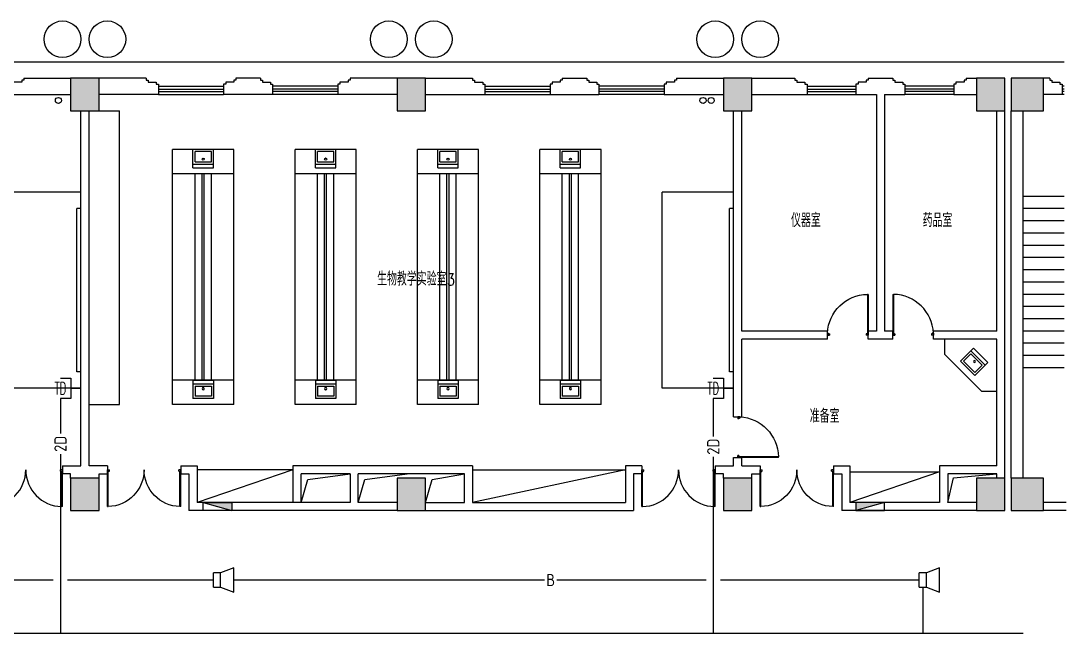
# Model space of a CAD drawing. Extents: x 190999 to 834799, y -200814 to 215286.
# Drawn here: x 259242 to 284862, y 94167 to 109167 of the extents above; entities that cross this region are included whole.
import ezdxf
from ezdxf.enums import TextEntityAlignment as Align

# ---------------------------------------------------------------- set-up
doc = ezdxf.new("R2010")
doc.units = 0
doc.header["$LTSCALE"] = 1000
doc.header["$MEASUREMENT"] = 0
for name, color, linetype in [('00-EQUIP', 3, 'Continuous'), ('00-SIG_TEXT', 7, 'Continuous'), ('00-WIRE-4', 6, 'Continuous'), ('A-墙线', 2, 'Continuous'), ('A-外包装修', 250, 'Continuous'), ('A-外窗', 145, 'Continuous'), ('A-家具', 250, 'Continuous'), ('A-门', 167, 'Continuous'), ('COLUMN', 2, 'Continuous'), ('EQUIP_消火栓', 6, 'Continuous'), ('PUB_HATCH', 250, 'Continuous'), ('STAIR', 5, 'Continuous'), ('房间名称', 7, 'Continuous'), ('桥架', 1, 'Continuous'), ('洞口线', 177, 'Continuous'), ('雨水管', 3, 'Continuous')]:
    doc.layers.add(name, color=color, linetype=linetype)
doc.styles.add('-GBCBIGGBENOR', font='GBENOR.shx', dxfattribs={"bigfont": 'GBCBIG.shx'})
doc.styles.add('_COMPLEX', font='COMPLEX.shx', dxfattribs={"width": 0.5})
doc.styles.add('_TCH_DIM', font='SIMPLEX', dxfattribs={"bigfont": 'GBCBIG'})
doc.styles.get("Standard").update_dxf_attribs({"font": 'simhei.ttf'})
doc.styles.add('zz-1', font='arial.ttf', dxfattribs={"width": 0.8})

# ---------------------------------------------------------------- blocks, each defined once
blk = doc.blocks.new('m1000')
at = {"layer": 'A-墙线'}
for p, q in [((0, 0), (0, 200)), ((1000, 0), (1000, 200))]:
    blk.add_line(p, q, dxfattribs=at)
at = {"layer": 'A-门'}
for p, q in [((0, 1100), (0, 100)), ((0, 1100), (20, 1100)), ((20, 1100), (20, 150)), ((0, 150), (30, 150)), ((0, 100), (50, 100)), ((30, 150), (30, 130)), ((30, 130), (50, 130)), ((50, 130), (50, 100)), ((950, 130), (950, 100)), ((970, 130), (950, 130)), ((1000, 100), (950, 100)), ((970, 150), (970, 130)), ((1000, 150), (970, 150)), ((1000, 150), (1000, 100))]:
    blk.add_line(p, q, dxfattribs=at)
blk.add_arc((0, 100), 1000, 2.866, 88.854, dxfattribs=at)
blk = doc.blocks.new('m1800')
at = {"layer": 'A-墙线'}
for p, q in [((-900, -100), (-900, 100)), ((900, -100), (900, 100))]:
    blk.add_line(p, q, dxfattribs=at)
at = {"layer": 'A-门'}
for p, q in [((-900, 900), (-900, 0)), ((-900, 900), (-880, 900)), ((-880, 900), (-880, 50)), ((880, 900), (880, 50)), ((900, 900), (880, 900)), ((900, 900), (900, 0)), ((-900, 50), (-870, 50)), ((-900, 0), (-850, 0)), ((-870, 50), (-870, 30)), ((-870, 30), (-850, 30)), ((-850, 30), (-850, 0)), ((850, 30), (850, 0)), ((870, 30), (850, 30)), ((900, 0), (850, 0)), ((870, 50), (870, 30)), ((900, 50), (870, 50))]:
    blk.add_line(p, q, dxfattribs=at)
for centre, start, end in [((-900, 0), 0, 88.7267), ((900, 0), 91.2733, 180)]:
    blk.add_arc(centre, 900, start, end, dxfattribs=at)
blk = doc.blocks.new('$TwtSys$00000434')
for p, q in [((-0.5, 0.5), (-0.5, -0.5)), ((-0.5, -0.5), (0.5, 0.5)), ((0.5, 0.5), (-0.5, 0.5)), ((0.5, -0.5), (0.5, 0.5)), ((-0.5, -0.5), (0.5, -0.5))]:
    blk.add_line(p, q)
blk.add_solid([(0.5, -0.5), (0.5, 0.5), (-0.5, -0.5)])
blk = doc.blocks.new('$plan$00001609')
at = {"linetype": 'Continuous'}
for p, q in [((0, -251), (0, 251)), ((0, 251), (450, 251)), ((93, -251), (93, 251)), ((146, -199), (146, 199)), ((146, 199), (397, 199)), ((397, 199), (397, -199)), ((450, 251), (450, -251)), ((0, -251), (450, -251)), ((146, -199), (397, -199))]:
    blk.add_line(p, q, dxfattribs=at)
blk.add_line((238, 2), (238, 0))
blk.add_arc((212, 0), 26, 4.716, 0, dxfattribs=at)
at = {"style": 'zz-1'}
for tag in ['YSIZE', 'XSIZE']:
    blk.add_attdef(tag, (0, 0), '', height=0.5, dxfattribs=at)
blk = doc.blocks.new('_LINKPT1')
at = {"color": 0}
blk.add_line((0, 0), (0, 0), dxfattribs=at)
blk = doc.blocks.new('IO37IMB6')
for p, q in [((-0.5, 0.499), (-0.5, 0.999)), ((0.5, 0.999), (0.5, 0.499)), ((0.5, 0.499), (-0.5, 0.499)), ((0, 0.5), (0, 0))]:
    blk.add_line(p, q)
at = {"xscale": 0.002, "yscale": 0.002, "zscale": 0.002}
for p in [(0, 1.384), (-0.5, 0.499), (0, 0), (0.5, 0.499)]:
    blk.add_blockref('_LINKPT1', p, dxfattribs=at)
at = {"style": '_COMPLEX', "width": 0.6, "flags": 8}
blk.add_attdef('$TEXT$', text='', height=0.6, dxfattribs=at).set_placement((0, 1), align=Align.MIDDLE_CENTER)
at = {"flags": 9}
blk.add_attdef('A', (0, 0), '', height=0.00002, dxfattribs=at)
blk = doc.blocks.new('OS28WV87')
for p, q in [((0.35, 0.35), (1, 0.6)), ((1, 0.6), (1, -0.6)), ((0, 0.35), (0, -0.35)), ((0, 0.35), (0.35, 0.35)), ((0.35, 0.35), (0.35, -0.35)), ((0.35, -0.35), (0, -0.35)), ((1, -0.6), (0.35, -0.35))]:
    blk.add_line(p, q)
at = {"xscale": 0.002, "yscale": 0.002, "zscale": 0.002}
for p in [(0, 0), (0.175, 0.35), (1, 0), (0.175, -0.35)]:
    blk.add_blockref('_LINKPT1', p, dxfattribs=at)
at = {"flags": 9}
blk.add_attdef('A', (0, 0), '', height=0.00002, dxfattribs=at)

msp = doc.modelspace()

# ---------------------------------------------------------------- hatches: boundary and pattern name
at = {"layer": 'PUB_HATCH'}
for points in [[(261161.6, 107767.4), (260461.6, 107767.4), (260461.6, 106967.4), (261161.6, 106967.4)], [(269161.6, 107767.4), (268461.6, 107767.4), (268461.6, 106967.4), (269161.6, 106967.4)], [(277161.6, 107767.4), (276461.6, 107767.4), (276461.6, 106967.4), (277161.6, 106967.4)], [(283361.6, 107767.4), (282661.6, 107767.4), (282661.6, 106967.4), (283361.6, 106967.4)], [(284311.6, 107767.4), (283511.6, 107767.4), (283511.6, 106967.4), (284311.6, 106967.4)], [(261161.6, 97967.4), (260461.6, 97967.4), (260461.6, 97167.4), (261161.6, 97167.4)], [(269161.6, 97967.4), (268461.6, 97967.4), (268461.6, 97167.4), (269161.6, 97167.4)], [(277161.6, 97967.4), (276461.6, 97967.4), (276461.6, 97167.4), (277161.6, 97167.4)], [(283361.6, 97967.4), (282661.6, 97967.4), (282661.6, 97167.4), (283361.6, 97167.4)], [(284311.6, 97967.4), (283511.6, 97967.4), (283511.6, 97167.4), (284311.6, 97167.4)]]:
    msp.add_hatch(color=256, dxfattribs=at).paths.add_polyline_path(points)

# ---------------------------------------------------------------- linework, layer by layer
at = {"layer": '00-WIRE-4'}
for p, q in [((260212.1, 99917.4), (260212.1, 99055.2)), ((276212.1, 99917.4), (276212.1, 98986.1)), ((260212.1, 98554.6), (260212.1, 94167.4)), ((276212.1, 98485.6), (276212.1, 94167.4)), ((260037.1, 95467.4), (255297.3, 95467.4)), ((263961.6, 95467.4), (260387.1, 95467.4)), ((272076.2, 95467.4), (264461.6, 95467.4)), ((276037.1, 95467.4), (272381.2, 95467.4)), ((281261.6, 95467.4), (276387.1, 95467.4)), ((281349.1, 95292.4), (281349.1, 94167.4))]:
    msp.add_line(p, q, dxfattribs=at)
at = {"layer": 'A-墙线'}
for p, q in [((259261.6, 107667.4), (259061.6, 107667.4)), ((259261.6, 107717.4), (259261.6, 107667.4)), ((259311.6, 107717.4), (259261.6, 107717.4)), ((259311.6, 107767.4), (260461.6, 107767.4)), ((259311.6, 107767.4), (259311.6, 107717.4)), ((262311.6, 107767.4), (261161.6, 107767.4)), ((262311.6, 107767.4), (262311.6, 107717.4)), ((262311.6, 107717.4), (262361.6, 107717.4)), ((262361.6, 107717.4), (262361.6, 107667.4)), ((262361.6, 107667.4), (262561.6, 107667.4)), ((262561.6, 107667.4), (262561.6, 107617.4)), ((262561.6, 107617.4), (262611.6, 107617.4)), ((262611.6, 107617.4), (262611.6, 107367.4)), ((264261.6, 107617.4), (264211.6, 107617.4)), ((264211.6, 107617.4), (264211.6, 107367.4)), ((264261.6, 107667.4), (264261.6, 107617.4)), ((264461.6, 107667.4), (264261.6, 107667.4)), ((264461.6, 107717.4), (264461.6, 107667.4)), ((264511.6, 107717.4), (264461.6, 107717.4)), ((265111.6, 107767.4), (264511.6, 107767.4)), ((264511.6, 107767.4), (264511.6, 107717.4)), ((265111.6, 107767.4), (265111.6, 107717.4)), ((265111.6, 107717.4), (265161.6, 107717.4)), ((265161.6, 107717.4), (265161.6, 107667.4)), ((265161.6, 107667.4), (265361.6, 107667.4)), ((265361.6, 107667.4), (265361.6, 107617.4)), ((265361.6, 107617.4), (265411.6, 107617.4)), ((265411.6, 107617.4), (265411.6, 107367.4)), ((267061.6, 107617.4), (267011.6, 107617.4)), ((267011.6, 107617.4), (267011.6, 107367.4)), ((267061.6, 107667.4), (267061.6, 107617.4)), ((267261.6, 107667.4), (267061.6, 107667.4)), ((267261.6, 107717.4), (267261.6, 107667.4)), ((267311.6, 107717.4), (267261.6, 107717.4)), ((268461.6, 107767.4), (267311.6, 107767.4)), ((267311.6, 107767.4), (267311.6, 107717.4)), ((269161.6, 107767.4), (270311.6, 107767.4)), ((270311.6, 107767.4), (270311.6, 107717.4)), ((270311.6, 107717.4), (270361.6, 107717.4)), ((270361.6, 107717.4), (270361.6, 107667.4)), ((270361.6, 107667.4), (270561.6, 107667.4)), ((270561.6, 107667.4), (270561.6, 107617.4)), ((270561.6, 107617.4), (270611.6, 107617.4)), ((270611.6, 107617.4), (270611.6, 107367.4)), ((272261.6, 107617.4), (272211.6, 107617.4)), ((272211.6, 107617.4), (272211.6, 107367.4)), ((272261.6, 107667.4), (272261.6, 107617.4)), ((272461.6, 107667.4), (272261.6, 107667.4)), ((272461.6, 107717.4), (272461.6, 107667.4)), ((272511.6, 107717.4), (272461.6, 107717.4)), ((272511.6, 107767.4), (273111.6, 107767.4)), ((272511.6, 107767.4), (272511.6, 107717.4)), ((273111.6, 107767.4), (273111.6, 107717.4)), ((273111.6, 107717.4), (273161.6, 107717.4)), ((273161.6, 107717.4), (273161.6, 107667.4)), ((273161.6, 107667.4), (273361.6, 107667.4)), ((273361.6, 107667.4), (273361.6, 107617.4)), ((273361.6, 107617.4), (273411.6, 107617.4)), ((273411.6, 107617.4), (273411.6, 107367.4)), ((275061.6, 107617.4), (275011.6, 107617.4)), ((275011.6, 107617.4), (275011.6, 107367.4)), ((275061.6, 107667.4), (275061.6, 107617.4)), ((275261.6, 107667.4), (275061.6, 107667.4)), ((275261.6, 107717.4), (275261.6, 107667.4)), ((275311.6, 107717.4), (275261.6, 107717.4)), ((275311.6, 107767.4), (276461.6, 107767.4)), ((275311.6, 107767.4), (275311.6, 107717.4)), ((277161.6, 107767.4), (278211.6, 107767.4)), ((278211.6, 107767.4), (278211.6, 107717.4)), ((278211.6, 107717.4), (278261.6, 107717.4)), ((278261.6, 107717.4), (278261.6, 107667.4)), ((278261.6, 107667.4), (278461.6, 107667.4)), ((278461.6, 107667.4), (278461.6, 107617.4)), ((278461.6, 107617.4), (278511.6, 107617.4)), ((278511.6, 107617.4), (278511.6, 107367.4)), ((279761.6, 107617.4), (279711.6, 107617.4)), ((279711.6, 107617.4), (279711.6, 107367.4)), ((279761.6, 107667.4), (279761.6, 107617.4)), ((279961.6, 107667.4), (279761.6, 107667.4)), ((279961.6, 107717.4), (279961.6, 107667.4)), ((280011.6, 107717.4), (279961.6, 107717.4)), ((280011.6, 107767.4), (280611.6, 107767.4)), ((280011.6, 107767.4), (280011.6, 107717.4)), ((280611.6, 107767.4), (280611.6, 107717.4)), ((280611.6, 107717.4), (280661.6, 107717.4)), ((280661.6, 107717.4), (280661.6, 107667.4)), ((280661.6, 107667.4), (280861.6, 107667.4)), ((280861.6, 107667.4), (280861.6, 107617.4)), ((280861.6, 107617.4), (280911.6, 107617.4)), ((280911.6, 107617.4), (280911.6, 107367.4)), ((282161.6, 107617.4), (282111.6, 107617.4)), ((282111.6, 107617.4), (282111.6, 107367.4)), ((282161.6, 107667.4), (282161.6, 107617.4)), ((282361.6, 107667.4), (282161.6, 107667.4)), ((282361.6, 107717.4), (282361.6, 107667.4)), ((282411.6, 107717.4), (282361.6, 107717.4)), ((282411.6, 107767.4), (282661.6, 107767.4)), ((282411.6, 107767.4), (282411.6, 107717.4)), ((284461.6, 107767.4), (284311.6, 107767.4)), ((284461.6, 107767.4), (284461.6, 107717.4)), ((284461.6, 107717.4), (284511.6, 107717.4)), ((284511.6, 107717.4), (284511.6, 107667.4)), ((284511.6, 107667.4), (284711.6, 107667.4)), ((284711.6, 107667.4), (284711.6, 107617.4)), ((284711.6, 107617.4), (284761.6, 107617.4)), ((284761.6, 107617.4), (284761.6, 107367.4)), ((259011.6, 107367.4), (260461.6, 107367.4)), ((262611.6, 107367.4), (261161.6, 107367.4)), ((265411.6, 107367.4), (264211.6, 107367.4)), ((268461.6, 107367.4), (267011.6, 107367.4)), ((269161.6, 107367.4), (270611.6, 107367.4)), ((272211.6, 107367.4), (273411.6, 107367.4)), ((275011.6, 107367.4), (276461.6, 107367.4)), ((277161.6, 107367.4), (278511.6, 107367.4)), ((279711.6, 107367.4), (280211.6, 107367.4)), ((280211.6, 107367.4), (280211.6, 101567.4)), ((280411.6, 107367.4), (280411.6, 101567.4)), ((280411.6, 107367.4), (280911.6, 107367.4)), ((282111.6, 107367.4), (282661.6, 107367.4)), ((284761.6, 107367.4), (284311.6, 107367.4)), ((260711.6, 98267.4), (260711.6, 106967.4)), ((260911.6, 98267.4), (260911.6, 106967.4)), ((276711.6, 99467.4), (276711.6, 106967.4)), ((276911.6, 101567.4), (276911.6, 106967.4)), ((283161.6, 101567.4), (283161.6, 106967.4)), ((283361.6, 97967.4), (283361.6, 106967.4)), ((283511.6, 97967.4), (283511.6, 106967.4)), ((283811.6, 97967.4), (283811.6, 106967.4)), ((279011.6, 101567.4), (276911.6, 101567.4)), ((280211.6, 101567.4), (280011.6, 101567.4)), ((280611.6, 101567.4), (280411.6, 101567.4)), ((283161.6, 101567.4), (281611.6, 101567.4)), ((276911.6, 99467.4), (276911.6, 101367.4)), ((279011.6, 101367.4), (276911.6, 101367.4)), ((280611.6, 101367.4), (280011.6, 101367.4)), ((283161.6, 101367.4), (281611.6, 101367.4)), ((283161.6, 98267.4), (283161.6, 101367.4)), ((276711.6, 98267.4), (276711.6, 98467.4)), ((276911.6, 98267.4), (276911.6, 98467.4)), ((260261.6, 98267.4), (260711.6, 98267.4)), ((261361.6, 98267.4), (260911.6, 98267.4)), ((263161.6, 98267.4), (263561.6, 98267.4)), ((263561.6, 98267.4), (263561.6, 97367.4)), ((270311.6, 98267.4), (265911.6, 98267.4)), ((265911.6, 98267.4), (265911.6, 97367.4)), ((270311.6, 98267.4), (270311.6, 97367.4)), ((274461.6, 98267.4), (274061.6, 98267.4)), ((274061.6, 98267.4), (274061.6, 97367.4)), ((276261.6, 98267.4), (276711.6, 98267.4)), ((276911.6, 98267.4), (277361.6, 98267.4)), ((279161.6, 98267.4), (279561.6, 98267.4)), ((279561.6, 98267.4), (279561.6, 97367.4)), ((260461.6, 98067.4), (260261.6, 98067.4)), ((260461.6, 97967.4), (260461.6, 98067.4)), ((261161.6, 98067.4), (261361.6, 98067.4)), ((261161.6, 97967.4), (261161.6, 98067.4)), ((263161.6, 98067.4), (263361.6, 98067.4)), ((263361.6, 98067.4), (263361.6, 97167.4)), ((267311.6, 98067.4), (266111.6, 98067.4)), ((266111.6, 97367.4), (266111.6, 98067.4)), ((267311.6, 98067.4), (267311.6, 97367.4)), ((270111.6, 98067.4), (267511.6, 98067.4)), ((267511.6, 97367.4), (267511.6, 98067.4)), ((270111.6, 97367.4), (270111.6, 98067.4)), ((274461.6, 98067.4), (274261.6, 98067.4)), ((274261.6, 98067.4), (274261.6, 97167.4)), ((276461.6, 98067.4), (276261.6, 98067.4)), ((276461.6, 97967.4), (276461.6, 98067.4)), ((277161.6, 98067.4), (277361.6, 98067.4)), ((277161.6, 97967.4), (277161.6, 98067.4)), ((279161.6, 98067.4), (279361.6, 98067.4)), ((279361.6, 98067.4), (279361.6, 97167.4)), ((283161.6, 97967.4), (283161.6, 98067.4)), ((267311.6, 97367.4), (263561.6, 97367.4)), ((268461.6, 97367.4), (267511.6, 97367.4)), ((269161.6, 97367.4), (270111.6, 97367.4)), ((270311.6, 97367.4), (274061.6, 97367.4)), ((281761.6, 97367.4), (279561.6, 97367.4)), ((282661.6, 97367.4), (281961.6, 97367.4)), ((284861.6, 97367.4), (284311.6, 97367.4)), ((268461.6, 97167.4), (263361.6, 97167.4)), ((269161.6, 97167.4), (274261.6, 97167.4)), ((282661.6, 97167.4), (279361.6, 97167.4)), ((284861.6, 97167.4), (284311.6, 97167.4))]:
    msp.add_line(p, q, dxfattribs=at)
for points in [[(283161.6, 98267.4), (281761.6, 98267.4), (281761.6, 97367.4)], [(283161.6, 98067.4), (281961.6, 98067.4), (281961.6, 97367.4)]]:
    msp.add_lwpolyline(points, dxfattribs=at)
at = {"layer": 'A-外包装修'}
msp.add_line((220111.6, 108167.4), (284811.6, 108167.4), dxfattribs=at)
for centre in [(260261.6, 108717.4), (261361.6, 108717.4), (268261.6, 108717.4), (269361.6, 108717.4), (276261.6, 108717.4), (277361.6, 108717.4)]:
    msp.add_circle(centre, 450, dxfattribs=at)
at = {"layer": 'A-外窗'}
for p, q in [((262611.6, 107567.4), (264211.6, 107567.4)), ((262611.6, 107497.4), (264211.6, 107497.4)), ((262611.6, 107437.4), (264211.6, 107437.4)), ((262611.6, 107367.4), (264211.6, 107367.4)), ((267011.6, 107567.4), (265411.6, 107567.4)), ((267011.6, 107497.4), (265411.6, 107497.4)), ((267011.6, 107437.4), (265411.6, 107437.4)), ((267011.6, 107367.4), (265411.6, 107367.4)), ((270611.6, 107567.4), (272211.6, 107567.4)), ((270611.6, 107497.4), (272211.6, 107497.4)), ((270611.6, 107437.4), (272211.6, 107437.4)), ((270611.6, 107367.4), (272211.6, 107367.4)), ((275011.6, 107567.4), (273411.6, 107567.4)), ((275011.6, 107497.4), (273411.6, 107497.4)), ((275011.6, 107437.4), (273411.6, 107437.4)), ((275011.6, 107367.4), (273411.6, 107367.4)), ((278511.6, 107567.4), (279711.6, 107567.4)), ((278511.6, 107497.4), (279711.6, 107497.4)), ((278511.6, 107437.4), (279711.6, 107437.4)), ((278511.6, 107367.4), (279711.6, 107367.4)), ((282111.6, 107567.4), (280911.6, 107567.4)), ((282111.6, 107497.4), (280911.6, 107497.4)), ((282111.6, 107437.4), (280911.6, 107437.4)), ((282111.6, 107367.4), (280911.6, 107367.4)), ((284811.6, 107567.4), (284761.6, 107567.4)), ((284811.6, 107497.4), (284761.6, 107497.4)), ((284811.6, 107437.4), (284761.6, 107437.4)), ((284811.6, 107367.4), (284761.6, 107367.4))]:
    msp.add_line(p, q, dxfattribs=at)
at = {"layer": 'A-家具'}
for p, q in [((261161.6, 106967.4), (261661.6, 106967.4)), ((261661.6, 99767.4), (261661.6, 106967.4)), ((262961.6, 99767.4), (262961.6, 106017.4)), ((264461.6, 106017.4), (262961.6, 106017.4)), ((264461.6, 99767.4), (264461.6, 106017.4)), ((265961.6, 99767.4), (265961.6, 106017.4)), ((267461.6, 106017.4), (265961.6, 106017.4)), ((267461.6, 99767.4), (267461.6, 106017.4)), ((268961.6, 99767.4), (268961.6, 106017.4)), ((270461.6, 106017.4), (268961.6, 106017.4)), ((270461.6, 99767.4), (270461.6, 106017.4)), ((271961.6, 99767.4), (271961.6, 106017.4)), ((273461.6, 106017.4), (271961.6, 106017.4)), ((273461.6, 99767.4), (273461.6, 106017.4)), ((264461.6, 105417.4), (262961.6, 105417.4)), ((263511.6, 100367.4), (263511.6, 105417.4)), ((263686.6, 100367.4), (263686.6, 105417.4)), ((263736.6, 100367.4), (263736.6, 105417.4)), ((263911.6, 100367.4), (263911.6, 105417.4)), ((267461.6, 105417.4), (265961.6, 105417.4)), ((266511.6, 100367.4), (266511.6, 105417.4)), ((266686.6, 100367.4), (266686.6, 105417.4)), ((266736.6, 100367.4), (266736.6, 105417.4)), ((266911.6, 100367.4), (266911.6, 105417.4)), ((270461.6, 105417.4), (268961.6, 105417.4)), ((269511.6, 100367.4), (269511.6, 105417.4)), ((269686.6, 100367.4), (269686.6, 105417.4)), ((269736.6, 100367.4), (269736.6, 105417.4)), ((269911.6, 100367.4), (269911.6, 105417.4)), ((273461.6, 105417.4), (271961.6, 105417.4)), ((272511.6, 100367.4), (272511.6, 105417.4)), ((272686.6, 100367.4), (272686.6, 105417.4)), ((272736.6, 100367.4), (272736.6, 105417.4)), ((272911.6, 100367.4), (272911.6, 105417.4)), ((260711.6, 104967.4), (258961.6, 104967.4)), ((274961.6, 100167.4), (274961.6, 104967.4)), ((276711.6, 104967.4), (274961.6, 104967.4)), ((260611.6, 100567.4), (260611.6, 104567.4)), ((260711.6, 104567.4), (260611.6, 104567.4)), ((276611.6, 100567.4), (276611.6, 104567.4)), ((276711.6, 104567.4), (276611.6, 104567.4)), ((281886.6, 100992.4), (281886.6, 101367.4)), ((281886.6, 100992.4), (282786.6, 100092.4)), ((260711.6, 100567.4), (260611.6, 100567.4)), ((276711.6, 100567.4), (276611.6, 100567.4)), ((264461.6, 100367.4), (262961.6, 100367.4)), ((267461.6, 100367.4), (265961.6, 100367.4)), ((270461.6, 100367.4), (268961.6, 100367.4)), ((273461.6, 100367.4), (271961.6, 100367.4)), ((260711.6, 100167.4), (258961.6, 100167.4)), ((276711.6, 100167.4), (274961.6, 100167.4)), ((282786.6, 100092.4), (283161.6, 100092.4)), ((260911.6, 99767.4), (261661.6, 99767.4)), ((264461.6, 99767.4), (262961.6, 99767.4)), ((267461.6, 99767.4), (265961.6, 99767.4)), ((270461.6, 99767.4), (268961.6, 99767.4)), ((273461.6, 99767.4), (271961.6, 99767.4)), ((265911.6, 98167.4), (263561.6, 98167.4)), ((265911.6, 98167.4), (263561.6, 97367.4)), ((270311.6, 98167.4), (274061.6, 98167.4)), ((274061.6, 98167.4), (270311.6, 97367.4)), ((279561.6, 98117.4), (281761.6, 98117.4)), ((281761.6, 98117.4), (279561.6, 97367.4))]:
    msp.add_line(p, q, dxfattribs=at)
at = {"layer": 'COLUMN'}
for p, q in [((261161.6, 107767.4), (260461.6, 107767.4)), ((260461.6, 107767.4), (260461.6, 106967.4)), ((261161.6, 106967.4), (261161.6, 107767.4)), ((269161.6, 107767.4), (268461.6, 107767.4)), ((268461.6, 107767.4), (268461.6, 106967.4)), ((269161.6, 106967.4), (269161.6, 107767.4)), ((277161.6, 107767.4), (276461.6, 107767.4)), ((276461.6, 107767.4), (276461.6, 106967.4)), ((277161.6, 106967.4), (277161.6, 107767.4)), ((283361.6, 107767.4), (282661.6, 107767.4)), ((282661.6, 107767.4), (282661.6, 106967.4)), ((283361.6, 106967.4), (283361.6, 107767.4)), ((284311.6, 107767.4), (283511.6, 107767.4)), ((283511.6, 107767.4), (283511.6, 106967.4)), ((284311.6, 106967.4), (284311.6, 107767.4)), ((260461.6, 106967.4), (261161.6, 106967.4)), ((268461.6, 106967.4), (269161.6, 106967.4)), ((276461.6, 106967.4), (277161.6, 106967.4)), ((282661.6, 106967.4), (283361.6, 106967.4)), ((283511.6, 106967.4), (284311.6, 106967.4)), ((261161.6, 97967.4), (260461.6, 97967.4)), ((260461.6, 97967.4), (260461.6, 97167.4)), ((261161.6, 97167.4), (261161.6, 97967.4)), ((269161.6, 97967.4), (268461.6, 97967.4)), ((268461.6, 97967.4), (268461.6, 97167.4)), ((269161.6, 97167.4), (269161.6, 97967.4)), ((277161.6, 97967.4), (276461.6, 97967.4)), ((276461.6, 97967.4), (276461.6, 97167.4)), ((277161.6, 97167.4), (277161.6, 97967.4)), ((283361.6, 97967.4), (282661.6, 97967.4)), ((282661.6, 97967.4), (282661.6, 97167.4)), ((283361.6, 97167.4), (283361.6, 97967.4)), ((284311.6, 97967.4), (283511.6, 97967.4)), ((283511.6, 97967.4), (283511.6, 97167.4)), ((284311.6, 97167.4), (284311.6, 97967.4)), ((260461.6, 97167.4), (261161.6, 97167.4)), ((268461.6, 97167.4), (269161.6, 97167.4)), ((276461.6, 97167.4), (277161.6, 97167.4)), ((282661.6, 97167.4), (283361.6, 97167.4)), ((283511.6, 97167.4), (284311.6, 97167.4))]:
    msp.add_line(p, q, dxfattribs=at)
at = {"layer": 'STAIR'}
for p, q in [((284811.6, 104867.4), (283811.6, 104867.4)), ((284811.6, 104567.4), (283811.6, 104567.4)), ((284811.6, 104267.4), (283811.6, 104267.4)), ((284811.6, 103967.4), (283811.6, 103967.4)), ((284811.6, 103667.4), (283811.6, 103667.4)), ((284811.6, 103367.4), (283811.6, 103367.4)), ((284811.6, 103067.4), (283811.6, 103067.4)), ((284811.6, 102767.4), (283811.6, 102767.4)), ((284811.6, 102467.4), (283811.6, 102467.4)), ((284811.6, 102167.4), (283811.6, 102167.4)), ((284811.6, 101867.4), (283811.6, 101867.4)), ((284811.6, 101567.4), (283811.6, 101567.4)), ((284811.6, 101267.4), (283811.6, 101267.4)), ((284811.6, 100967.4), (283811.6, 100967.4)), ((284811.6, 100667.4), (283811.6, 100667.4))]:
    msp.add_line(p, q, dxfattribs=at)
at = {"layer": '桥架'}
msp.add_line((211111.6, 94167.4), (283811.6, 94167.4), dxfattribs=at)
at = {"layer": '洞口线', "ltscale": 2}
for points in [[(266111.6, 97367.4), (266272.6, 97929.5), (267311.6, 98067.4)], [(267511.6, 97367.4), (267672.6, 97929.5), (268711.6, 98067.4)], [(269161.6, 97367.4), (269322.6, 97929.5), (270111.6, 98067.4)], [(281961.6, 97367.4), (282104.1, 97972.3), (283161.6, 98067.4)]]:
    msp.add_lwpolyline(points, dxfattribs=at)
at = {"layer": '雨水管'}
for centre in [(260161.6, 107217.4), (275961.6, 107217.4), (276161.6, 107217.4)]:
    msp.add_circle(centre, 75, dxfattribs=at)

# ---------------------------------------------------------------- block references
at = {"layer": '00-EQUIP'}
ref = msp.add_blockref('IO37IMB6', (260711.6, 100167.4), dxfattribs=dict(at, xscale=500, yscale=500, zscale=500, rotation=90))
ref.add_attrib('$TEXT$', 'TD', dxfattribs={"layer": '0', "height": 300, "style": '_COMPLEX', "width": 0.6, "flags": 8}).set_placement((260211.6, 100167.4), align=Align.MIDDLE_CENTER)
ref = msp.add_blockref('IO37IMB6', (276711.6, 100167.4), dxfattribs=dict(at, xscale=500, yscale=500, zscale=500, rotation=90))
ref.add_attrib('$TEXT$', 'TD', dxfattribs={"layer": '0', "height": 300, "style": '_COMPLEX', "width": 0.6, "flags": 8}).set_placement((276211.6, 100167.4), align=Align.MIDDLE_CENTER)
at = {"layer": '00-EQUIP', "xscale": -500, "yscale": 500, "zscale": 500, "rotation": 180}
for p in [(263961.6, 95467.4), (281261.6, 95467.4)]:
    msp.add_blockref('OS28WV87', p, dxfattribs=at)
at = {"layer": 'A-家具', "yscale": -1, "rotation": 89.99999999999999}
for p in [(263711.6, 105567.4), (266711.6, 105567.4), (269711.6, 105567.4), (272711.6, 105567.4)]:
    msp.add_blockref('$plan$00001609', p, dxfattribs=at)
at = {"layer": 'A-家具'}
for p, rotation in [((282767, 100972.7), 225.0000000000001), ((263711.6, 100367.4), 270), ((266711.6, 100367.4), 270), ((269711.6, 100367.4), 270), ((272711.6, 100367.4), 270)]:
    msp.add_blockref('$plan$00001609', p, dxfattribs=dict(at, rotation=rotation))
at = {"layer": 'A-门', "xscale": -1}
msp.add_blockref('m1000', (280011.6, 101367.4), dxfattribs=at)
at = {"layer": 'A-门'}
msp.add_blockref('m1000', (280611.6, 101367.4), dxfattribs=at)
at = {"layer": 'A-门', "xscale": -1}
for name, p, rotation in [('m1000', (276711.6, 98467.4), 270), ('m1800', (262261.6, 98167.4), 180), ('m1800', (278261.6, 98167.4), 180)]:
    msp.add_blockref(name, p, dxfattribs=dict(at, rotation=rotation))
at = {"layer": 'A-门', "rotation": 180}
for p in [(259361.6, 98167.4), (275361.6, 98167.4)]:
    msp.add_blockref('m1800', p, dxfattribs=at)
at = {"layer": 'EQUIP_消火栓', "yscale": 200, "zscale": 700, "rotation": 180}
for p, xscale in [((264061.9, 97267.4), -700), ((280061.6, 97267.4), 700)]:
    msp.add_blockref('$TwtSys$00000434', p, dxfattribs=dict(at, xscale=xscale))

# ---------------------------------------------------------------- texts
at = {"layer": '00-SIG_TEXT', "style": '-GBCBIGGBENOR'}
for p in [(260212.1, 98804.9), (276212.1, 98735.8)]:
    msp.add_text('2D', height=300, rotation=90, dxfattribs=at).set_placement(p, align=Align.MIDDLE_CENTER)
msp.add_text('B', height=300, dxfattribs=at).set_placement((272228.7, 95467.4), align=Align.MIDDLE_CENTER)
at = {"layer": '房间名称', "style": '_TCH_DIM'}
for s, p in [('仪器室', (278119.7, 104115.9)), ('药品室', (281344.9, 104115.9)), ('生物教学实验室', (267973.3, 102680.2)), ('准备室', (278578.4, 99319.3))]:
    msp.add_text(s, height=337.59, dxfattribs=at).set_placement(p)
at = {"layer": '房间名称', "style": '_TCH_DIM', "width": 0.705882}
msp.add_text('3', height=297.5, dxfattribs=at).set_placement((269693.5, 102680.2))

doc.saveas('drawing.dxf')
